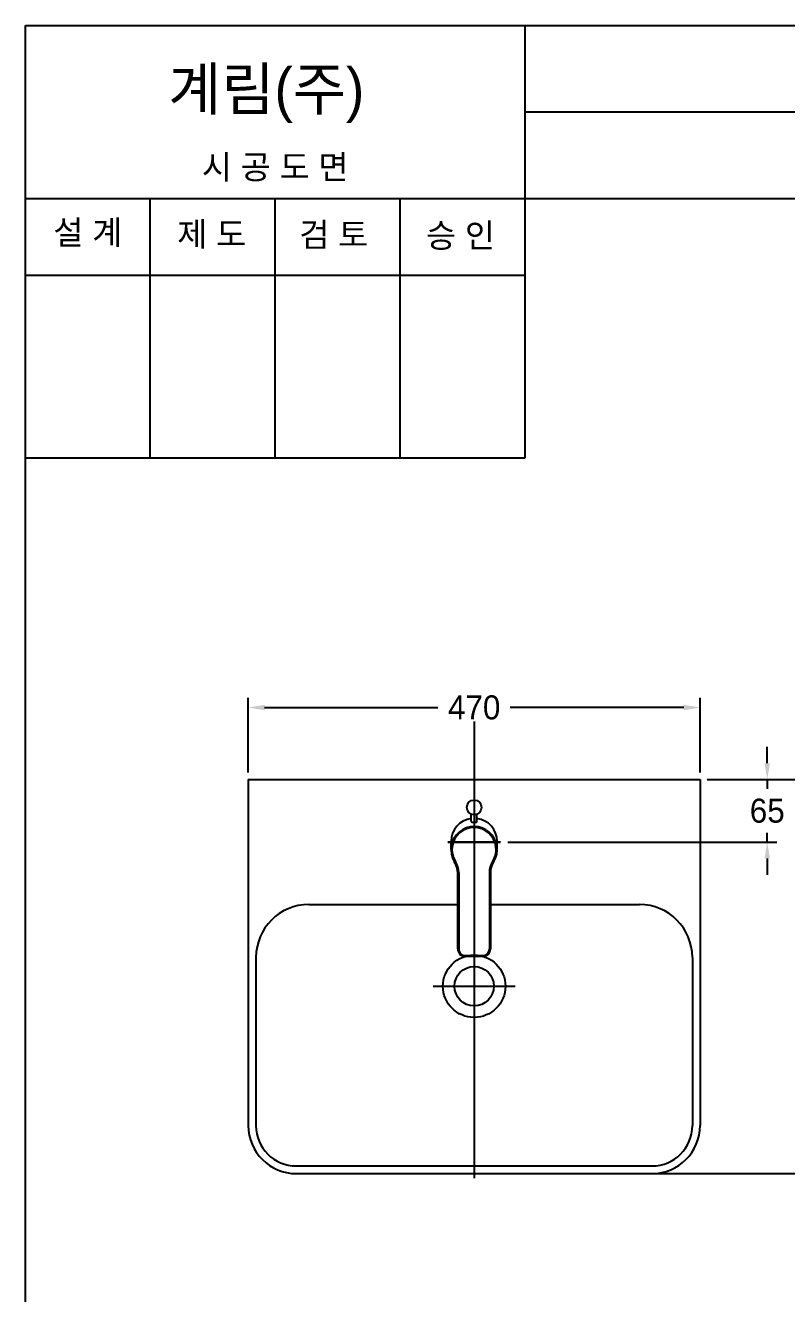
# Model space of a CAD drawing. Header units: millimetres. Extents: x 0 to 1800, y -67 to 2530.
# Drawn here: x 0 to 792, y 1210 to 2530 of the extents above; entities that cross this region are included whole.
import ezdxf
from ezdxf.enums import TextEntityAlignment as Align
from ezdxf.lldxf.tags import DXFTag

# ---------------------------------------------------------------- set-up
doc = ezdxf.new("R2010")
doc.units = ezdxf.units.MM
doc.layers.get('Defpoints').update_dxf_attribs({"color": 1})
for name, color, linetype in [('TEXT', 7, 'Continuous'), ('내부선 및 부속', 4, 'Continuous'), ('도각라인', 255, 'Continuous'), ('외형선', 3, 'Continuous'), ('중심선', 1, 'DASHED'), ('치수선', 7, 'Continuous')]:
    doc.layers.add(name, color=color, linetype=linetype)
doc.styles.add('____', font='')
doc.styles.add('타이틀', font='H2GTRM.TTF', dxfattribs={"height": 25})
doc.styles.get('____').set_extended_font_data('굴림')
tags = doc.linetypes.add('DASHDOT', pattern=[70, 31, -13, 13, -13]).pattern_tags.tags
tags[10:11] = [DXFTag(74, 4), DXFTag(75, 0), DXFTag(340, '0'), DXFTag(46, 0.0), DXFTag(50, 0.0), DXFTag(44, 0.0), DXFTag(45, 0.0)]
tags[8:9] = [DXFTag(74, 4), DXFTag(75, 0), DXFTag(340, '0'), DXFTag(46, 0.0), DXFTag(50, 0.0), DXFTag(44, 0.0), DXFTag(45, 0.0)]
tags[6:7] = [DXFTag(74, 4), DXFTag(75, 0), DXFTag(340, '0'), DXFTag(46, 0.0), DXFTag(50, 0.0), DXFTag(44, 0.0), DXFTag(45, 0.0)]
tags[4:5] = [DXFTag(74, 4), DXFTag(75, 0), DXFTag(340, '0'), DXFTag(46, 0.0), DXFTag(50, 0.0), DXFTag(44, 0.0), DXFTag(45, 0.0)]
tags = doc.linetypes.add('DASHED', pattern=[25.72, 12.86, -12.86]).pattern_tags.tags
tags[6:7] = [DXFTag(74, 4), DXFTag(75, 0), DXFTag(340, '0'), DXFTag(46, 0.0), DXFTag(50, 0.0), DXFTag(44, 0.0), DXFTag(45, 0.0)]
tags[4:5] = [DXFTag(74, 4), DXFTag(75, 0), DXFTag(340, '0'), DXFTag(46, 0.0), DXFTag(50, 0.0), DXFTag(44, 0.0), DXFTag(45, 0.0)]
doc.dimstyles.new('MSADIM', dxfattribs={"dimtxt": 33, "dimasz": 17, "dimexe": 10, "dimexo": 7.5, "dimgap": 10, "dimtad": 0, "dimtih": 1, "dimtoh": 1, "dimdec": 0, "dimzin": 1, "dimdsep": 46, "dimtxsty": '____', "dimcen": 11.25, "dimadec": 0, "dimazin": 0, "dimtfac": 1, "dimtdec": 0, "dimtix": 1, "dimtmove": 0, "dimatfit": 3, "dimfxl": 0, "dimtolj": 1, "dimtzin": 1, "dimarcsym": 0})

# ---------------------------------------------------------------- blocks, each defined once
blk = doc.blocks.new('*D1')
at = {"layer": 'Defpoints', "color": 0, "linetype": 'Continuous'}
for p in [(701.9, 1820.2), (231.9, 1745.2), (701.9, 1745.2)]:
    blk.add_point(p, dxfattribs=at)
at = {"layer": '치수선', "color": 0, "linetype": 'Continuous', "lineweight": -2}
for p, q in [((231.9, 1752.7), (231.9, 1830.2)), ((701.9, 1752.7), (701.9, 1830.2)), ((248.9, 1820.2), (429.2, 1820.2)), ((684.9, 1820.2), (504.5, 1820.2))]:
    blk.add_line(p, q, dxfattribs=at)
at = {"layer": '치수선', "color": 0, "linetype": 'Continuous'}
for points in [[(248.9, 1823), (248.9, 1817.3), (231.9, 1820.2)], [(684.9, 1823), (684.9, 1817.3), (701.9, 1820.2)]]:
    blk.add_solid(points, dxfattribs=at)
at = {"layer": '치수선', "color": 0, "linetype": 'Continuous', "insert": (466.9, 1820.2), "char_height": 25, "attachment_point": 5, "style": '____'}
blk.add_mtext('\\A1;470', dxfattribs=at)
blk = doc.blocks.new('*D2')
at = {"layer": 'Defpoints', "color": 0, "linetype": 'Continuous'}
for p in [(701.9, 1745.2), (494.4, 1680.2), (771.8, 1680.2)]:
    blk.add_point(p, dxfattribs=at)
at = {"layer": '치수선', "color": 0, "linetype": 'Continuous', "lineweight": -2}
for p, q in [((771.8, 1762.2), (771.8, 1779.2)), ((709.4, 1745.2), (781.8, 1745.2)), ((771.8, 1745.2), (771.8, 1735.5)), ((771.8, 1680.2), (771.8, 1689.8)), ((501.9, 1680.2), (781.8, 1680.2)), ((771.8, 1663.2), (771.8, 1646.2))]:
    blk.add_line(p, q, dxfattribs=at)
at = {"layer": '치수선', "color": 0, "linetype": 'Continuous'}
for points in [[(769, 1762.2), (774.6, 1762.2), (771.8, 1745.2)], [(769, 1663.2), (774.6, 1663.2), (771.8, 1680.2)]]:
    blk.add_solid(points, dxfattribs=at)
at = {"layer": '치수선', "color": 0, "linetype": 'Continuous', "insert": (771.8, 1712.7), "char_height": 25, "attachment_point": 5, "style": '____'}
blk.add_mtext('\\A1;65', dxfattribs=at)
blk = doc.blocks.new('*D3')
at = {"layer": 'Defpoints', "color": 0, "linetype": 'Continuous'}
for p in [(701.9, 1745.2), (466.9, 1335.2), (841.2, 1335.2)]:
    blk.add_point(p, dxfattribs=at)
at = {"layer": '치수선', "color": 0, "linetype": 'Continuous', "lineweight": -2}
for p, q in [((709.4, 1745.2), (851.2, 1745.2)), ((841.2, 1728.2), (841.2, 1563)), ((841.2, 1352.2), (841.2, 1517.3)), ((474.4, 1335.2), (851.2, 1335.2))]:
    blk.add_line(p, q, dxfattribs=at)
at = {"layer": '치수선', "color": 0, "linetype": 'Continuous'}
for points in [[(838.3, 1728.2), (844, 1728.2), (841.2, 1745.2)], [(838.3, 1352.2), (844, 1352.2), (841.2, 1335.2)]]:
    blk.add_solid(points, dxfattribs=at)
at = {"layer": '치수선', "color": 0, "linetype": 'Continuous', "insert": (841.2, 1540.2), "char_height": 25, "attachment_point": 5, "style": '____'}
blk.add_mtext('\\A1;410', dxfattribs=at)
blk = doc.blocks.new('4223')
at = {"layer": '내부선 및 부속', "linetype": 'Continuous'}
for p, q in [((9883.8, -5287.1), (9883.8, -5279.5)), ((9889.8, -5287.1), (9889.8, -5279.5)), ((9862.8, -5316.5), (9862.8, -5307.8)), ((9910.8, -5316.5), (9910.8, -5307.9)), ((9870.8, -5340.6), (9870.8, -5419.8)), ((9902.8, -5340.6), (9902.8, -5419.8)), ((9903.8, -5340.9), (9903.8, -5419.8)), ((9877.8, -5426.8), (9895.8, -5426.8)), ((9895.8, -5427.8), (9877.8, -5427.8))]:
    blk.add_line(p, q, dxfattribs=at)
for centre, radius, start, end in [((9886.8, -5307.9), 24, 97.1806, 180.101), ((9886.8, -5307.9), 24, 359.899, 82.8191), ((9886.8, -5316.5), 24, 327.9761, 212.0239), ((9886.8, -5316.5), 23, 327.6124, 212.3876), ((9847.8, -5340.9), 22, 0, 32.0239), ((9848.8, -5340.6), 22, 0, 32.3876), ((9924.8, -5340.6), 22, 147.6124, 180), ((9925.8, -5340.9), 22, 147.9761, 180), ((9877.8, -5419.8), 8, 180, 270), ((9877.8, -5419.8), 7, 180, 270), ((9895.8, -5419.8), 8, 270, 0), ((9895.8, -5419.8), 7, 270, 0)]:
    blk.add_arc(centre, radius, start, end, dxfattribs=at)
blk.add_ellipse((9886.8, -5287.1), major_axis=(3, 0), ratio=0.334311, start_param=3.141593, end_param=6.283185, dxfattribs=at)
for points, degree, knots in [([(9869.8, -5385.3), (9869.8, -5375.9), (9869.8, -5361.8), (9869.8, -5347.7), (9869.8, -5341.8), (9869.9, -5340.7), (9869.7, -5338.3), (9869.6, -5337.1), (9868.8, -5333.8), (9867.9, -5331.5), (9866.6, -5329.6)], 3, [0, 0, 0, 0, 0.5, 0.75, 0.75, 0.8125, 0.8125, 0.875, 0.875, 1, 1, 1, 1]), ([(9869.8, -5419.8), (9869.8, -5385.3), (9869.8, -5340.9)], 1, [0, 0, 1, 2.288176, 2.288176])]:
    blk.add_open_spline(points, degree=degree, knots=knots, dxfattribs=at)

msp = doc.modelspace()

# ---------------------------------------------------------------- linework, layer by layer
at = {"layer": '내부선 및 부속', "linetype": 'Continuous'}
for p, q in [((294.9, 1615.2), (449.9, 1615.2)), ((483.9, 1615.2), (638.9, 1615.2)), ((239.9, 1560.2), (239.9, 1385.2)), ((693.9, 1560.2), (693.9, 1385.2)), ((281.9, 1343.2), (651.9, 1343.2))]:
    msp.add_line(p, q, dxfattribs=at)
for centre, radius in [((466.9, 1716.3), 7.64), ((466.9, 1530.2), 32.5), ((466.9, 1530.2), 20.5)]:
    msp.add_circle(centre, radius, dxfattribs=at)
for centre, radius, start, end in [((294.9, 1560.2), 55, 90, 180), ((638.9, 1560.2), 55, 0, 90), ((281.9, 1385.2), 42, 180, 270), ((651.9, 1385.2), 42, 270, 0)]:
    msp.add_arc(centre, radius, start, end, dxfattribs=at)
at = {"layer": '도각라인', "color": 7}
for p, q in [((0, 0), (0, 2530)), ((0, 2530), (1800, 2530)), ((520, 2080), (520, 2530)), ((520, 2440), (1800, 2440)), ((0, 2350), (1800, 2350)), ((130, 2080), (130, 2350)), ((260, 2080), (260, 2350)), ((390, 2080), (390, 2350)), ((0, 2270), (520, 2270)), ((0, 2080), (520, 2080))]:
    msp.add_line(p, q, dxfattribs=at)
at = {"layer": '외형선', "linetype": 'Continuous'}
for p, q in [((231.9, 1745.2), (701.9, 1745.2)), ((281.9, 1335.2), (651.9, 1335.2))]:
    msp.add_line(p, q, dxfattribs=at)
at = {"layer": '외형선'}
for p, q in [((231.9, 1745.2), (231.9, 1385.2)), ((701.9, 1745.2), (701.9, 1385.2))]:
    msp.add_line(p, q, dxfattribs=at)
for centre, start, end in [((281.9, 1385.2), 180, 270), ((651.9, 1385.2), 270, 0)]:
    msp.add_arc(centre, 50, start, end, dxfattribs=at)
at = {"layer": '중심선', "linetype": 'DASHDOT'}
for p, q in [((466.9, 1805.5), (466.9, 1330.6)), ((439.4, 1680.2), (494.4, 1680.2)), ((494.4, 1680.2), (439.4, 1680.2)), ((424.4, 1530.2), (509.4, 1530.2))]:
    msp.add_line(p, q, dxfattribs=at)

# ---------------------------------------------------------------- block references
at = {"color": 0}
msp.add_blockref('4223', (-9420, 6988.8), dxfattribs=at)

# ---------------------------------------------------------------- texts
at = {"layer": 'TEXT', "style": '타이틀'}
msp.add_text('계림(주)', height=44, dxfattribs=at).set_placement((148.7, 2441.8))
for s, p in [('시 공 도 면', (259.9, 2382.7)), ('설 계', (65, 2314.6)), ('제 도', (193.8, 2312.9)), ('검 토', (320.8, 2312.3)), ('승 인', (452.7, 2311.4))]:
    msp.add_text(s, height=25, dxfattribs=at).set_placement(p, align=Align.MIDDLE_CENTER)

# ---------------------------------------------------------------- dimensions: what is measured, and where the dimension line sits
at = {"layer": '치수선', "linetype": 'Continuous'}
dim = msp.add_linear_dim(base=(701.9, 1820.2), p1=(231.9, 1745.2), p2=(701.9, 1745.2), dimstyle='MSADIM', override={"dimtxt": 25}, dxfattribs=at)
dim.commit()
dim.dimension.update_dxf_attribs({"geometry": '*D1', "text_midpoint": (466.9, 1820.2)})
for base, p2, picture, middle in [((771.8, 1680.2), (494.4, 1680.2), '*D2', (771.8, 1712.7)), ((841.2, 1335.2), (466.9, 1335.2), '*D3', (841.2, 1540.2))]:
    dim = msp.add_linear_dim(base=base, p1=(701.9, 1745.2), p2=p2, angle=90, dimstyle='MSADIM', override={"dimtxt": 25}, dxfattribs=at)
    dim.commit()
    dim.dimension.update_dxf_attribs({"geometry": picture, "text_midpoint": middle})

doc.saveas('drawing.dxf')
